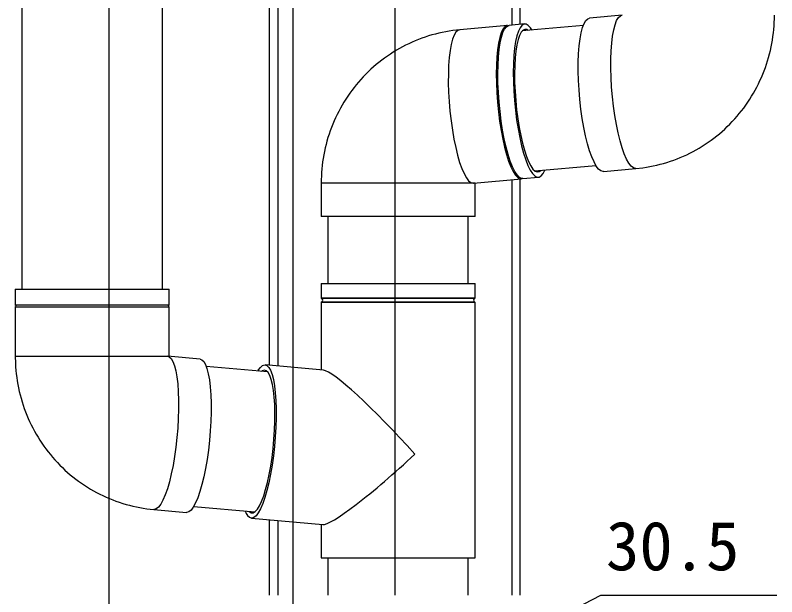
# Model space of a CAD drawing. Units: millimetres, scale not verified. Extents: x -875 to 875, y -1304 to 1297.
# Drawn here: x -96 to 131.7, y -1111.7 to -937.9 of the extents above; entities that cross this region are included whole.
import ezdxf
from ezdxf.enums import TextEntityAlignment as Align

# ---------------------------------------------------------------- set-up
doc = ezdxf.new("R2010")
doc.units = ezdxf.units.MM
doc.header["$LTSCALE"] = 8
for name, color, linetype in [('0-4_YKK_12', 2, 'Continuous'), ('0-5_YKK_13', 4, 'Continuous'), ('0-7_YKK_D', 6, 'Continuous'), ('0-9_YSS_K', 3, 'Continuous')]:
    doc.layers.add(name, color=color, linetype=linetype)
doc.styles.add('ＭＳ ゴシック', font='')
doc.styles.get('ＭＳ ゴシック').set_extended_font_data('MS Gothic')

msp = doc.modelspace()

# ---------------------------------------------------------------- linework, layer by layer
at = {"layer": '0-4_YKK_12'}
for p, q in [((17.5, -217.391), (17.5, -1111.2)), ((55, -1111.2), (55, -986.748)), ((-20, -1111.2), (-20, -1088.714))]:
    msp.add_line(p, q, dxfattribs=at)
for points in [[(55, -940.627), (55, -729.391), (55, -656.896)], [(-20, -1042.53), (-20, -911.391), (-20, -838.896)]]:
    msp.add_lwpolyline(points, dxfattribs=at)
at = {"layer": '0-5_YKK_13'}
for p, q in [((-94, -911.391), (-94, -1019.796)), ((-52, -1019.796), (-52, -911.391)), ((85.471, -937.893), (75.757, -938.764)), ((51.229, -940.965), (36.9, -942.25)), ((56.329, -940.507), (51.715, -940.921)), ((73.873, -940.941), (55.602, -942.581)), ((59.355, -984.413), (77.626, -982.773)), ((79.868, -984.58), (89.582, -983.709)), ((-4.518, -988.071), (-4.518, -998.071)), ((40.91, -988.071), (-4.518, -988.071)), ((40.91, -988.071), (41.011, -988.066)), ((41.482, -988.071), (40.91, -988.071)), ((41.011, -988.066), (55.339, -986.781)), ((41.482, -998.071), (41.482, -988.071)), ((55.825, -986.737), (60.439, -986.323)), ((40.91, -998.071), (-4.518, -998.071)), ((-2.518, -998.071), (-2.518, -1018.071)), ((39.482, -1018.071), (39.482, -998.071)), ((41.482, -998.071), (40.91, -998.071)), ((-96, -1019.796), (-96, -1024.546)), ((-96, -1019.796), (-68.007, -1019.796)), ((-68.007, -1019.796), (-50, -1019.796)), ((-50, -1024.546), (-50, -1019.796)), ((-4.518, -1018.071), (-4.518, -1022.4)), ((-4.518, -1018.071), (41.482, -1018.071)), ((41.482, -1022.4), (41.482, -1018.071)), ((-4.518, -1022.4), (-3.969, -1022.4)), ((-3.969, -1022.4), (41.482, -1022.4)), ((-50, -1024.546), (-96, -1024.546)), ((-4.518, -1023.742), (-4.518, -1043.917)), ((41.482, -1023.742), (-4.518, -1023.742)), ((-3.83, -1022.592), (-4.375, -1022.592)), ((-4.375, -1023.55), (41.34, -1023.55)), ((41.34, -1022.592), (-3.83, -1022.592)), ((41.482, -1100.071), (41.482, -1023.742)), ((-96, -1025.046), (-96, -1039.796)), ((-96, -1025.046), (-68.007, -1025.046)), ((-68.007, -1025.046), (-50, -1025.046)), ((-50, -1039.796), (-50, -1025.046)), ((-96, -1039.796), (-50, -1039.796)), ((-40.728, -1040.672), (-50.452, -1039.8)), ((-20.571, -1044.487), (-38.886, -1042.845)), ((-3.868, -1043.976), (-21.279, -1042.415)), ((-54.558, -1085.617), (-44.834, -1086.488)), ((-42.635, -1084.677), (-24.32, -1086.319)), ((-25.385, -1088.231), (-4.062, -1090.143)), ((-4.518, -1090.102), (-4.518, -1100.071)), ((-4.518, -1100.071), (41.482, -1100.071)), ((-2.518, -1100.071), (-2.518, -1111.2)), ((39.482, -1111.2), (39.482, -1100.071))]:
    msp.add_line(p, q, dxfattribs=at)
for points in [[(89.582, -983.709), (89.481, -983.713), (88.827, -983.532), (88.152, -982.993), (87.468, -982.104), (86.784, -980.879), (86.112, -979.337), (85.462, -977.503), (84.845, -975.406), (84.27, -973.078), (83.747, -970.556), (83.283, -967.881), (82.886, -965.094), (82.562, -962.239), (82.317, -959.362), (82.153, -956.507), (82.075, -953.72), (82.082, -951.045), (82.175, -948.524), (82.353, -946.196), (82.612, -944.098), (82.949, -942.264), (83.358, -940.722), (83.833, -939.497), (84.366, -938.608), (84.949, -938.069), (85.471, -937.893)], [(124.192, -962.112), (124.735, -961.201), (125.257, -960.277), (125.757, -959.342), (126.236, -958.396), (126.694, -957.438), (127.129, -956.47), (127.542, -955.493), (127.933, -954.506), (128.3, -953.51), (128.646, -952.506), (128.968, -951.494), (129.266, -950.476), (129.542, -949.45), (129.794, -948.418), (130.022, -947.381), (130.227, -946.339), (130.408, -945.292), (130.564, -944.242), (130.697, -943.188), (130.806, -942.131), (130.892, -941.072), (130.953, -940.012), (130.989, -938.95), (131, -937.888)], [(79.868, -984.58), (79.767, -984.585), (79.113, -984.404), (78.438, -983.865), (77.753, -982.976), (77.07, -981.751), (76.398, -980.209), (75.748, -978.375), (75.131, -976.277), (74.556, -973.949), (74.032, -971.428), (73.569, -968.753), (73.172, -965.966), (72.848, -963.111), (72.602, -960.233), (72.439, -957.379), (72.36, -954.592), (72.368, -951.917), (72.461, -949.395), (72.639, -947.067), (72.898, -944.97), (73.235, -943.136), (73.644, -941.594), (74.119, -940.369), (74.652, -939.48), (75.234, -938.94), (75.757, -938.764)], [(36.9, -942.25), (34.803, -942.493), (33.758, -942.643), (32.717, -942.821), (31.681, -943.027), (30.65, -943.259), (29.625, -943.513), (28.606, -943.791), (27.593, -944.092), (26.588, -944.416), (25.591, -944.765), (24.602, -945.137), (23.622, -945.532), (22.651, -945.95), (21.69, -946.39), (20.74, -946.853), (19.801, -947.338), (18.873, -947.845), (17.957, -948.374), (17.054, -948.924), (16.163, -949.495), (15.286, -950.086), (14.423, -950.698), (13.575, -951.33), (12.741, -951.981), (11.922, -952.652), (11.119, -953.342), (10.333, -954.05), (9.563, -954.777), (8.809, -955.521), (8.073, -956.283), (7.355, -957.061), (6.655, -957.856), (5.973, -958.668), (5.311, -959.494), (4.667, -960.336), (4.043, -961.193), (3.439, -962.064), (2.854, -962.949), (2.291, -963.847)], [(36.9, -942.25), (36.378, -942.427), (35.795, -942.966), (35.262, -943.855), (34.787, -945.08), (34.378, -946.622), (34.041, -948.456), (33.782, -950.553), (33.604, -952.881), (33.511, -955.403), (33.504, -958.078), (33.582, -960.865), (33.746, -963.72), (33.991, -966.597), (34.315, -969.452), (34.712, -972.239), (35.176, -974.914), (35.699, -977.436), (36.274, -979.763), (36.891, -981.861), (37.541, -983.695), (38.213, -985.237), (38.897, -986.462), (39.581, -987.351), (40.256, -987.89), (40.91, -988.071)], [(51.229, -940.965), (51.013, -941.006), (50.409, -941.366), (49.85, -942.082), (49.345, -943.141), (48.902, -944.527), (48.529, -946.218), (48.23, -948.188), (48.011, -950.405), (47.875, -952.835), (47.825, -955.438), (47.861, -958.175), (47.982, -961.001), (48.187, -963.873)], [(55.825, -986.737), (55.401, -986.697), (54.735, -986.336), (54.054, -985.62), (53.368, -984.561), (52.689, -983.175), (52.027, -981.484), (51.392, -979.514), (50.795, -977.297), (50.245, -974.867), (49.75, -972.264), (49.319, -969.527), (48.958, -966.701), (48.672, -963.829), (48.468, -960.958), (48.346, -958.131), (48.311, -955.395), (48.361, -952.791), (48.497, -950.362), (48.716, -948.145), (49.014, -946.175), (49.388, -944.484), (49.831, -943.097), (50.336, -942.038), (50.895, -941.323), (51.499, -940.962), (51.715, -940.921)], [(58.57, -942.314), (58.1, -941.624), (57.419, -940.909), (56.753, -940.548), (56.113, -940.548), (55.509, -940.909), (54.95, -941.624), (54.445, -942.683), (54.002, -944.07), (53.629, -945.761), (53.33, -947.731), (53.111, -949.948), (52.975, -952.377), (52.925, -954.981), (52.961, -957.717), (53.082, -960.544), (53.287, -963.415)], [(57.413, -942.418), (57.029, -942.195), (56.414, -942.108), (55.832, -942.37), (55.291, -942.978), (54.801, -943.921), (54.37, -945.185), (54.005, -946.748), (53.712, -948.584), (53.495, -950.664), (53.359, -952.954), (53.305, -955.415), (53.335, -958.008), (53.448, -960.689), (53.641, -963.415)], [(89.582, -983.709), (91.68, -983.466), (92.725, -983.316), (93.765, -983.138), (94.801, -982.932), (95.832, -982.7), (96.857, -982.446), (97.876, -982.168), (98.889, -981.867), (99.894, -981.543), (100.892, -981.194), (101.881, -980.822), (102.861, -980.427), (103.831, -980.009), (104.792, -979.569), (105.742, -979.106), (106.682, -978.621), (107.61, -978.114), (108.525, -977.585), (109.429, -977.035), (110.319, -976.464), (111.196, -975.873), (112.059, -975.261), (112.908, -974.629), (113.742, -973.978), (114.56, -973.307), (115.363, -972.617), (116.15, -971.909), (116.92, -971.182), (117.673, -970.438), (118.409, -969.676), (119.127, -968.898), (119.827, -968.103), (120.509, -967.291), (121.172, -966.465), (121.815, -965.623), (122.44, -964.766), (123.044, -963.895), (123.628, -963.01), (124.192, -962.112)], [(2.291, -963.847), (1.748, -964.758), (1.226, -965.682), (0.725, -966.617), (0.246, -967.563), (-0.211, -968.521), (-0.647, -969.489), (-1.06, -970.466), (-1.45, -971.453), (-1.818, -972.449), (-2.163, -973.453), (-2.485, -974.465), (-2.784, -975.483), (-3.059, -976.509), (-3.311, -977.541), (-3.54, -978.578), (-3.744, -979.62), (-3.925, -980.667), (-4.082, -981.717), (-4.215, -982.771), (-4.324, -983.828), (-4.409, -984.887), (-4.47, -985.947), (-4.506, -987.009), (-4.518, -988.071)], [(48.187, -963.873), (48.472, -966.745), (48.833, -969.571), (49.264, -972.308), (49.759, -974.911), (50.309, -977.34), (50.906, -979.558), (51.541, -981.527), (52.203, -983.219), (52.882, -984.605), (53.568, -985.664), (54.249, -986.38), (54.915, -986.74), (55.339, -986.781)], [(53.287, -963.415), (53.572, -966.287), (53.933, -969.113), (54.364, -971.85), (54.859, -974.453), (55.409, -976.883), (56.006, -979.1), (56.641, -981.07), (57.303, -982.761), (57.982, -984.147), (58.668, -985.206), (59.349, -985.922), (60.015, -986.283), (60.655, -986.283), (61.259, -985.922), (61.818, -985.206), (62.323, -984.147), (62.324, -984.146)], [(53.641, -963.415), (53.913, -966.141), (54.258, -968.823), (54.67, -971.415), (55.144, -973.877), (55.671, -976.166), (56.242, -978.246), (56.849, -980.083), (57.481, -981.646), (58.127, -982.909), (58.778, -983.853), (59.423, -984.461), (60.05, -984.723), (60.65, -984.635), (61.166, -984.25)], [(-96, -1039.796), (-95.947, -1041.92), (-95.893, -1042.981), (-95.81, -1044.04), (-95.7, -1045.097), (-95.565, -1046.151), (-95.406, -1047.201), (-95.225, -1048.248), (-95.021, -1049.29), (-94.793, -1050.328), (-94.541, -1051.36), (-94.265, -1052.385), (-93.966, -1053.404), (-93.644, -1054.416), (-93.298, -1055.42), (-92.93, -1056.416), (-92.539, -1057.403), (-92.126, -1058.381), (-91.69, -1059.348), (-91.233, -1060.306), (-90.753, -1061.253), (-90.252, -1062.188), (-89.73, -1063.111), (-89.186, -1064.022), (-88.622, -1064.921), (-88.038, -1065.805), (-87.433, -1066.677), (-86.809, -1067.533), (-86.164, -1068.375), (-85.501, -1069.202), (-84.819, -1070.013), (-84.119, -1070.808), (-83.4, -1071.587), (-82.664, -1072.348), (-81.91, -1073.093), (-81.139, -1073.819), (-80.352, -1074.527), (-79.549, -1075.217), (-78.73, -1075.888), (-77.895, -1076.539)], [(-50.452, -1039.8), (-49.938, -1039.977), (-49.368, -1040.516), (-48.848, -1041.405), (-48.385, -1042.63), (-47.987, -1044.172), (-47.661, -1046.006), (-47.411, -1048.104), (-47.241, -1050.431), (-47.154, -1052.953), (-47.152, -1055.628), (-47.234, -1058.415), (-47.399, -1061.27), (-47.645, -1064.147), (-47.967, -1067.002), (-48.361, -1069.789), (-48.82, -1072.464), (-49.338, -1074.986), (-49.905, -1077.313), (-50.514, -1079.411), (-51.153, -1081.245), (-51.815, -1082.787), (-52.487, -1084.012), (-53.159, -1084.901), (-53.821, -1085.44), (-54.462, -1085.621), (-54.559, -1085.617)], [(-40.728, -1040.672), (-40.214, -1040.848), (-39.644, -1041.387), (-39.123, -1042.277), (-38.661, -1043.502), (-38.263, -1045.043), (-37.936, -1046.878), (-37.686, -1048.975), (-37.517, -1051.303), (-37.43, -1053.824), (-37.427, -1056.5), (-37.51, -1059.287), (-37.675, -1062.141), (-37.92, -1065.019), (-38.243, -1067.873), (-38.637, -1070.66), (-39.096, -1073.336), (-39.614, -1075.857), (-40.181, -1078.185), (-40.789, -1080.283), (-41.429, -1082.117), (-42.09, -1083.658), (-42.762, -1084.884), (-43.434, -1085.773), (-44.096, -1086.312), (-44.738, -1086.493), (-44.834, -1086.488)], [(-23.478, -1044.226), (-23.351, -1044.02), (-22.679, -1043.131), (-22.017, -1042.591), (-21.375, -1042.411), (-20.765, -1042.591), (-20.195, -1043.131), (-19.675, -1044.02), (-19.212, -1045.245), (-18.814, -1046.787), (-18.488, -1048.621), (-18.238, -1050.718), (-18.068, -1053.046), (-17.981, -1055.568), (-17.979, -1058.243), (-18.061, -1061.03), (-18.226, -1063.885), (-18.472, -1066.762), (-18.794, -1069.617), (-19.188, -1072.404), (-19.647, -1075.079), (-20.165, -1077.6), (-20.732, -1079.928), (-21.341, -1082.026), (-21.98, -1083.86), (-22.641, -1085.402), (-23.313, -1086.627), (-23.986, -1087.516), (-24.648, -1088.055), (-25.289, -1088.236)], [(-26.094, -1086.16), (-26.007, -1086.249), (-25.447, -1086.598), (-24.852, -1086.598), (-24.231, -1086.249), (-23.596, -1085.556), (-22.957, -1084.531), (-22.324, -1083.19), (-21.707, -1081.556), (-21.117, -1079.656), (-20.563, -1077.52), (-20.055, -1075.184), (-19.601, -1072.686), (-19.208, -1070.067), (-18.883, -1067.37), (-18.63, -1064.64), (-18.455, -1061.921), (-18.36, -1059.257), (-18.347, -1056.694), (-18.416, -1054.272), (-18.565, -1052.031), (-18.792, -1050.009), (-19.094, -1048.238), (-19.466, -1046.748), (-19.901, -1045.563), (-20.393, -1044.702), (-20.932, -1044.18), (-21.512, -1044.005)], [(-21.512, -1044.005), (-22.121, -1044.18), (-22.345, -1044.328)], [(-77.895, -1076.539), (-77.046, -1077.171), (-76.183, -1077.783), (-75.305, -1078.374), (-74.414, -1078.945), (-73.511, -1079.495), (-72.594, -1080.023), (-71.666, -1080.53), (-70.726, -1081.015), (-69.775, -1081.478), (-68.814, -1081.919), (-67.843, -1082.336), (-66.862, -1082.731), (-65.873, -1083.103), (-64.875, -1083.451), (-63.869, -1083.776), (-62.857, -1084.078), (-61.837, -1084.355), (-60.811, -1084.608), (-59.78, -1084.837), (-58.743, -1085.042), (-57.702, -1085.223), (-56.657, -1085.38), (-55.609, -1085.511), (-54.558, -1085.617)]]:
    msp.add_lwpolyline(points, dxfattribs=at)
for centre, radius, start, end in [((-4.318, -1022.4), 0.2, 180, 253.39845), ((41.282, -1022.4), 0.2, 286.60155, 0), ((-96, -1024.796), 0.25, 270, 90), ((-50, -1024.796), 0.25, 90, 270), ((-4.318, -1023.742), 0.2, 106.60155, 180), ((-4.518, -1023.071), 0.5, 286.60155, 73.39845), ((41.482, -1023.071), 0.5, 106.60155, 253.39845), ((41.282, -1023.742), 0.2, 0, 73.39845), ((-24.404, -1085.496), 2.879, 191.26542, 252.09215)]:
    msp.add_arc(centre, radius, start, end, dxfattribs=at)
for major_axis, start_param, end_param in [((-22.837, 24.975), 4.6126595, 6.1640747), ((22.886, 20.926), 3.2413221, 4.8314996)]:
    msp.add_ellipse((18.482, -1069.071), major_axis=major_axis, ratio=0.109431, start_param=start_param, end_param=end_param, dxfattribs=at)
at = {"layer": '0-7_YKK_D'}
for p, q in [((-68, -817.091), (-68, -1152.2)), ((-13, -882.091), (-13, -1152.2)), ((-13, -882.091), (-13, -1152.2))]:
    msp.add_line(p, q, dxfattribs=at)
msp.add_lwpolyline([(2.25, -1151.2), (79.122, -1111.2), (131.713, -1111.2)], dxfattribs=at)
at = {"layer": '0-9_YSS_K'}
for p, q in [((52.5, -691.19), (52.5, -940.851)), ((-17.5, -873.19), (-17.5, -1042.754)), ((52.5, -987.036), (52.5, -1111.2)), ((-17.5, -1088.938), (-17.5, -1111.2))]:
    msp.add_line(p, q, dxfattribs=at)

# ---------------------------------------------------------------- texts
at = {"layer": '0-7_YKK_D', "style": 'ＭＳ ゴシック'}
msp.add_text('30.5', height=14.66, dxfattribs=at).set_placement((80.645, -1108.2), align=Align.BOTTOM_LEFT)

doc.saveas('drawing.dxf')
